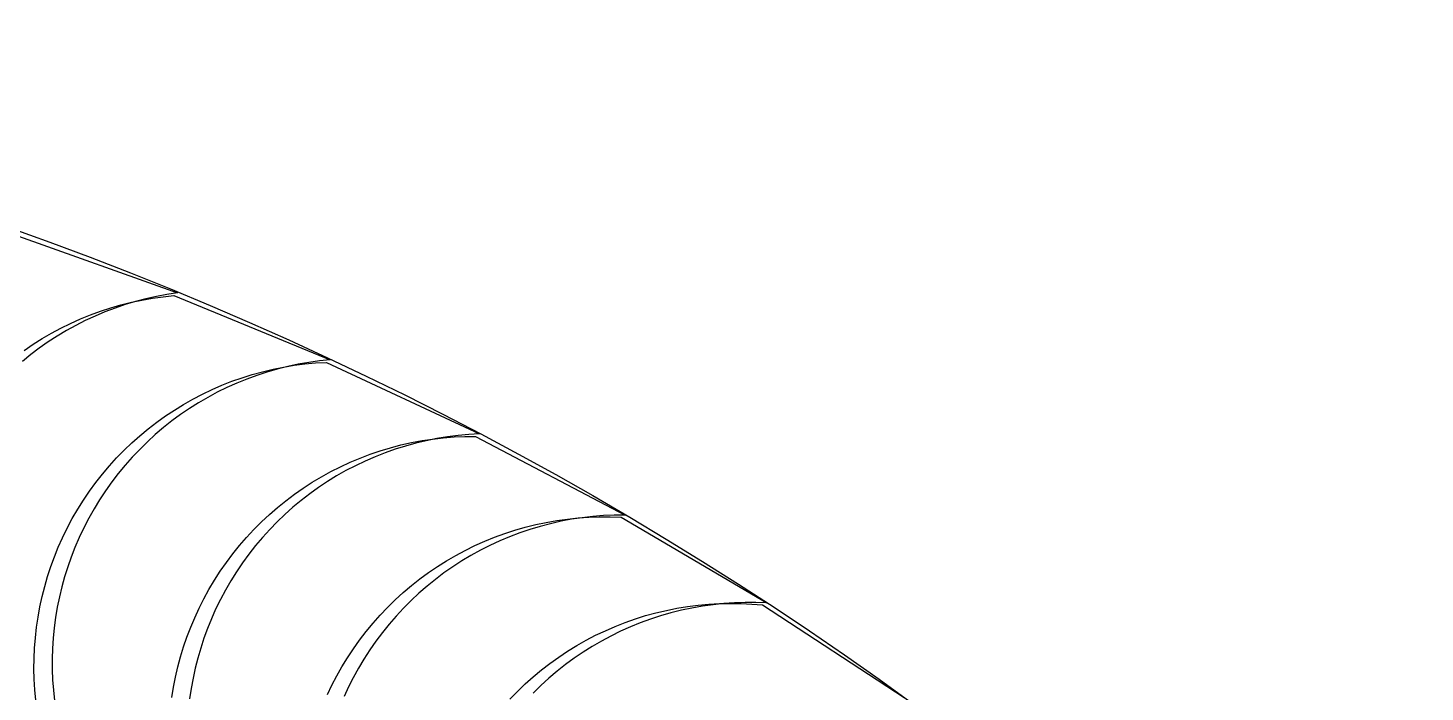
# Model space of a CAD drawing. Header units: metres. Extents: x -10.4 to 10.4, y -10.4 to 10.4.
# Drawn here: x 3.525 to 7.659, y 8.476 to 10.44 of the extents above; entities that cross this region are included whole.
import ezdxf

# ---------------------------------------------------------------- set-up
doc = ezdxf.new("R2010")
doc.units = ezdxf.units.M
doc.layers.add('SCAN_FOOTPRINTS', color=5, linetype='Continuous')
doc.layers.add('TANK_BOUNDARY', color=7, linetype='Continuous')

msp = doc.modelspace()

# ---------------------------------------------------------------- linework, layer by layer
at = {"layer": 'SCAN_FOOTPRINTS'}
for points in [[(3.4964, 9.8243), (3.9674, 9.6564), (3.9674, 9.6564), (3.9359, 9.6516), (3.9047, 9.6457), (3.8737, 9.6387), (3.8429, 9.6306), (3.8125, 9.6215), (3.7824, 9.6113), (3.7527, 9.6), (3.7234, 9.5876), (3.6945, 9.5743), (3.6662, 9.5599), (3.6384, 9.5446), (3.6111, 9.5282), (3.5844, 9.5109), (3.5584, 9.4927), (3.533, 9.4736), (3.5083, 9.4536)], [(3.5139, 9.4862), (3.5402, 9.5041), (3.5671, 9.521), (3.5945, 9.537), (3.6225, 9.5521), (3.6511, 9.5661), (3.6801, 9.5791), (3.7095, 9.5911), (3.7394, 9.602), (3.7696, 9.6119), (3.8001, 9.6207), (3.831, 9.6284), (3.862, 9.635), (3.8933, 9.6405), (3.9248, 9.6449), (3.9564, 9.6482), (4.4189, 9.4583), (4.4189, 9.4583), (4.3873, 9.455), (4.3558, 9.4506), (4.3245, 9.445), (4.2935, 9.4384), (4.2626, 9.4307), (4.2321, 9.4219), (4.2019, 9.412), (4.172, 9.4011), (4.1426, 9.3891), (4.1136, 9.3761), (4.085, 9.3621), (4.057, 9.3471), (4.0296, 9.3311), (4.0027, 9.3141), (3.9764, 9.2962), (3.9508, 9.2774), (3.9259, 9.2577), (3.9016, 9.2371), (3.8782, 9.2157), (3.8554, 9.1934), (3.8335, 9.1704), (3.8125, 9.1466), (3.7922, 9.1221), (3.7729, 9.0969), (3.7544, 9.071), (3.7369, 9.0445), (3.7203, 9.0174), (3.7047, 8.9897), (3.6901, 8.9615), (3.6765, 8.9327), (3.6639, 8.9035), (3.6527, 8.8749), (3.6424, 8.8458), (3.6332, 8.8164), (3.625, 8.7868), (3.6178, 8.7568), (3.6116, 8.7267), (3.6065, 8.6963), (3.6024, 8.6658), (3.5994, 8.6351), (3.5974, 8.6044), (3.5964, 8.5736), (3.5966, 8.5428), (3.5977, 8.5121), (3.6, 8.4813), (3.6032, 8.4507)], [(3.5481, 8.4521), (3.5453, 8.4827), (3.5434, 8.5135), (3.5427, 8.5443), (3.543, 8.5751), (3.5443, 8.6058), (3.5467, 8.6365), (3.5501, 8.6671), (3.5546, 8.6976), (3.5601, 8.7279), (3.5667, 8.758), (3.5743, 8.7878), (3.5829, 8.8174), (3.5925, 8.8466), (3.6031, 8.8755), (3.6147, 8.9041), (3.6272, 8.9322), (3.6412, 8.9608), (3.6561, 8.9888), (3.6721, 9.0163), (3.689, 9.0432), (3.7068, 9.0695), (3.7256, 9.0952), (3.7452, 9.1202), (3.7658, 9.1444), (3.7871, 9.168), (3.8093, 9.1907), (3.8323, 9.2127), (3.856, 9.2338), (3.8805, 9.2541), (3.9057, 9.2736), (3.9315, 9.2921), (3.958, 9.3097), (3.9851, 9.3263), (4.0127, 9.342), (4.0409, 9.3567), (4.0696, 9.3703), (4.0987, 9.383), (4.1283, 9.3946), (4.1583, 9.4052), (4.1886, 9.4147), (4.2193, 9.4231), (4.2502, 9.4305), (4.2814, 9.4367), (4.3127, 9.4419), (4.3443, 9.4459), (4.3759, 9.4488), (4.4077, 9.4506), (4.8607, 9.239), (4.8607, 9.239), (4.8289, 9.2372), (4.7973, 9.2343), (4.7658, 9.2303), (4.7344, 9.2251), (4.7032, 9.2189), (4.6723, 9.2115), (4.6416, 9.2031), (4.6113, 9.1936), (4.5813, 9.183), (4.5518, 9.1714), (4.5226, 9.1587), (4.4939, 9.1451), (4.4657, 9.1304), (4.4381, 9.1147), (4.411, 9.098), (4.3845, 9.0805), (4.3587, 9.0619), (4.3335, 9.0425), (4.309, 9.0222), (4.2853, 9.0011), (4.2623, 8.9791), (4.2401, 8.9564), (4.2188, 8.9328), (4.1982, 8.9086), (4.1786, 8.8836), (4.1598, 8.8579), (4.142, 8.8316), (4.1251, 8.8047), (4.1092, 8.7772), (4.0942, 8.7491), (4.0802, 8.7206), (4.0677, 8.6925), (4.0561, 8.6639), (4.0455, 8.635), (4.0359, 8.6058), (4.0273, 8.5762), (4.0197, 8.5464), (4.0132, 8.5163), (4.0076, 8.486), (4.0031, 8.4555)], [(3.9506, 8.4594), (3.9555, 8.4898), (3.9614, 8.52), (3.9683, 8.55), (3.9763, 8.5798), (3.9853, 8.6092), (3.9953, 8.6383), (4.0063, 8.6671), (4.0182, 8.6955), (4.0311, 8.7234), (4.045, 8.7509), (4.0603, 8.7788), (4.0766, 8.8061), (4.0938, 8.8328), (4.1119, 8.8589), (4.131, 8.8844), (4.1509, 8.9091), (4.1718, 8.9331), (4.1934, 8.9564), (4.2159, 8.9789), (4.2391, 9.0006), (4.2631, 9.0215), (4.2878, 9.0414), (4.3132, 9.0606), (4.3392, 9.0788), (4.3659, 9.096), (4.3932, 9.1124), (4.421, 9.1277), (4.4494, 9.142), (4.4783, 9.1554), (4.5076, 9.1677), (4.5373, 9.179), (4.5674, 9.1892), (4.5978, 9.1983), (4.6286, 9.2064), (4.6596, 9.2134), (4.6908, 9.2193), (4.7222, 9.224), (4.7538, 9.2277), (4.7855, 9.2302), (4.8173, 9.2316), (4.849, 9.2319), (5.2916, 8.9992), (5.2916, 8.9992), (5.2598, 8.9989), (5.228, 8.9975), (5.1963, 8.9949), (5.1648, 8.9913), (5.1333, 8.9865), (5.1021, 8.9806), (5.0711, 8.9736), (5.0403, 8.9656), (5.0099, 8.9564), (4.9798, 8.9462), (4.9501, 8.9349), (4.9208, 8.9226), (4.8919, 8.9093), (4.8636, 8.8949), (4.8357, 8.8796), (4.8084, 8.8633), (4.7818, 8.846), (4.7557, 8.8278), (4.7303, 8.8087), (4.7056, 8.7887), (4.6816, 8.7678), (4.6584, 8.7461), (4.6359, 8.7236), (4.6143, 8.7004), (4.5935, 8.6763), (4.5735, 8.6516), (4.5544, 8.6262), (4.5363, 8.6001), (4.5191, 8.5733), (4.5028, 8.546), (4.4875, 8.5182), (4.4736, 8.4907), (4.4607, 8.4627)], [(4.4111, 8.4682), (4.4244, 8.496), (4.4386, 8.5233), (4.4537, 8.5502), (4.4703, 8.5773), (4.4879, 8.6038), (4.5063, 8.6296), (4.5257, 8.6549), (4.5459, 8.6794), (4.567, 8.7031), (4.589, 8.7262), (4.6117, 8.7484), (4.6352, 8.7698), (4.6594, 8.7904), (4.6844, 8.8101), (4.71, 8.8289), (4.7362, 8.8468), (4.7631, 8.8637), (4.7906, 8.8797), (4.8186, 8.8947), (4.8472, 8.9087), (4.8762, 8.9217), (4.9056, 8.9337), (4.9355, 8.9446), (4.9657, 8.9545), (4.9962, 8.9632), (5.0271, 8.9709), (5.0582, 8.9776), (5.0895, 8.9831), (5.121, 8.9874), (5.1526, 8.9907), (5.1843, 8.9929), (5.2161, 8.9939), (5.2478, 8.9938), (5.2796, 8.9926), (5.7106, 8.7392), (5.7106, 8.7392), (5.6789, 8.7404), (5.6471, 8.7405), (5.6153, 8.7395), (5.5836, 8.7373), (5.552, 8.734), (5.5205, 8.7297), (5.4892, 8.7241), (5.4581, 8.7175), (5.4273, 8.7098), (5.3967, 8.7011), (5.3665, 8.6912), (5.3366, 8.6803), (5.3072, 8.6683), (5.2782, 8.6553), (5.2497, 8.6413), (5.2216, 8.6263), (5.1942, 8.6103), (5.1673, 8.5934), (5.141, 8.5755), (5.1154, 8.5567), (5.0904, 8.537), (5.0662, 8.5164), (5.0427, 8.495), (5.02, 8.4728)], [(4.9507, 8.455), (4.9729, 8.4778), (4.9959, 8.4997), (5.0197, 8.5208), (5.0441, 8.5411), (5.0693, 8.5605), (5.0952, 8.579), (5.1217, 8.5966), (5.1487, 8.6132), (5.1764, 8.6289), (5.2046, 8.6436), (5.2333, 8.6572), (5.2625, 8.6699), (5.292, 8.6815), (5.322, 8.6921), (5.3524, 8.7016), (5.383, 8.71), (5.4139, 8.7173), (5.4451, 8.7235), (5.4765, 8.7287), (5.508, 8.7327), (5.5397, 8.7356), (5.5714, 8.7374), (5.6032, 8.738), (5.635, 8.7376), (5.6667, 8.736), (5.6984, 8.7333), (6.117, 8.4598)]]:
    msp.add_lwpolyline(points, dxfattribs=at)
at = {"layer": 'TANK_BOUNDARY'}
msp.add_circle((0, 0), 10.4396, dxfattribs=at)

doc.saveas('drawing.dxf')
